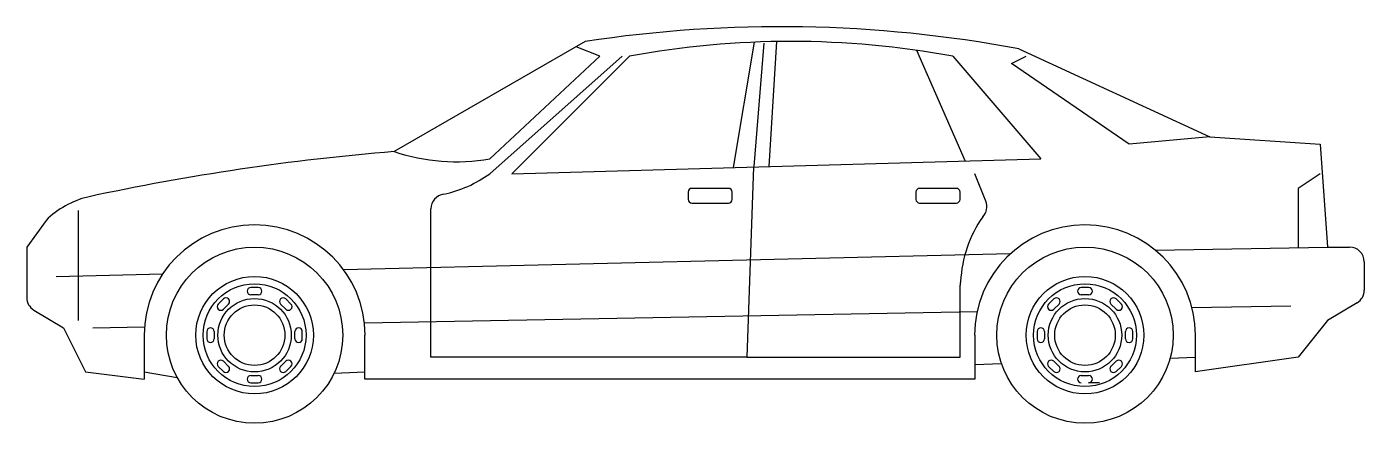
# Model space of a CAD drawing. Extents: x -4.21 to 0.41, y 0 to 1.37.
import ezdxf

# ---------------------------------------------------------------- set-up
doc = ezdxf.new("R2010")
doc.units = 0
doc.header["$MEASUREMENT"] = 0
doc.layers.add('01', color=1, linetype='CONTINUOUS')
doc.layers.add('02', color=2, linetype='CONTINUOUS')

msp = doc.modelspace()

# ---------------------------------------------------------------- linework, layer by layer
at = {"layer": '01'}
for p, q in [((-2.2278, 1.27), (-2.3098, 1.3028)), ((-1.6948, 1.3186), (-1.7671, 0.8849)), ((-1.6944, 0.889), (-1.66, 1.3147)), ((-1.6182, 1.3208), (-1.6436, 0.8883)), ((-2.6088, 0.8636), (-2.1516, 1.27)), ((-2.2278, 1.27), (-2.6088, 0.9144)), ((-2.5326, 0.8636), (-2.1262, 1.27)), ((-1.1334, 1.2904), (-0.9657, 0.9071)), ((-1.0086, 1.27), (-0.7038, 0.9144)), ((-0.8054, 1.2446), (-0.7546, 1.27)), ((-0.399, 0.9652), (-0.8054, 1.2446)), ((-0.1196, 0.9906), (-0.399, 0.9652)), ((-2.5326, 0.8636), (-0.7038, 0.9144)), ((-1.6971, 0.8868), (-1.7198, 0.2286)), ((-0.8943, 0.7683), (-0.9324, 0.8636)), ((0.2614, 0.8636), (0.1852, 0.8128)), ((-1.923, 0.8001), (-1.923, 0.7747)), ((-1.7833, 0.8128), (-1.9103, 0.8128)), ((-1.7706, 0.7747), (-1.7706, 0.8001)), ((-1.1356, 0.8001), (-1.1356, 0.7747)), ((-0.9959, 0.8128), (-1.1229, 0.8128)), ((-0.9832, 0.7747), (-0.9832, 0.8001)), ((0.1852, 0.8128), (0.1852, 0.6096)), ((-2.812, 0.2286), (-2.812, 0.7419)), ((-1.9103, 0.762), (-1.7833, 0.762)), ((-1.1229, 0.762), (-0.9959, 0.762)), ((-4.0312, 0.7366), (-4.0312, 0.3556)), ((-0.308, 0.599), (0.2868, 0.6096)), ((-3.1145, 0.5318), (-0.8086, 0.587)), ((-4.1074, 0.508), (-3.7392, 0.5168)), ((-3.4089, 0.4699), (-3.4343, 0.4699)), ((-0.9832, 0.2286), (-0.9832, 0.4777)), ((-0.5387, 0.4699), (-0.5641, 0.4699)), ((-3.5294, 0.4305), (-3.5473, 0.4126)), ((-3.4089, 0.4445), (-3.4343, 0.4445)), ((-3.2959, 0.4126), (-3.3138, 0.4305)), ((-0.6592, 0.4305), (-0.6771, 0.4126)), ((-0.5387, 0.4445), (-0.5641, 0.4445)), ((-0.4257, 0.4126), (-0.4436, 0.4305)), ((-3.5114, 0.4126), (-3.5294, 0.3946)), ((-3.3138, 0.3946), (-3.3318, 0.4126)), ((-3.0421, 0.3475), (-0.9244, 0.3864)), ((-0.6412, 0.4126), (-0.6592, 0.3946)), ((-0.4436, 0.3946), (-0.4616, 0.4126)), ((-0.1816, 0.4001), (0.1598, 0.4064)), ((-3.9804, 0.3302), (-3.8024, 0.3335)), ((-3.5867, 0.3175), (-3.5867, 0.2921)), ((-3.5613, 0.3175), (-3.5613, 0.2921)), ((-3.2819, 0.2921), (-3.2819, 0.3175)), ((-3.2565, 0.2921), (-3.2565, 0.3175)), ((-0.7165, 0.3175), (-0.7165, 0.2921)), ((-0.6911, 0.3175), (-0.6911, 0.2921)), ((-0.4117, 0.2921), (-0.4117, 0.3175)), ((-0.3863, 0.2921), (-0.3863, 0.3175)), ((-3.5473, 0.197), (-3.5294, 0.1791)), ((-3.5294, 0.215), (-3.5114, 0.197)), ((-3.3318, 0.197), (-3.3138, 0.215)), ((-3.3138, 0.1791), (-3.2959, 0.197)), ((-1.7198, 0.2286), (-2.812, 0.2286)), ((-1.7198, 0.2286), (-0.9832, 0.2286)), ((-0.9324, 0.2032), (-0.8398, 0.2063)), ((-0.6771, 0.197), (-0.6592, 0.1791)), ((-0.6592, 0.215), (-0.6412, 0.197)), ((-0.4616, 0.197), (-0.4436, 0.215)), ((-0.4436, 0.1791), (-0.4257, 0.197)), ((-0.257, 0.2257), (-0.1704, 0.2286)), ((-3.8026, 0.1778), (-3.6892, 0.1589)), ((-3.4343, 0.1651), (-3.4089, 0.1651)), ((-3.4343, 0.1397), (-3.4089, 0.1397)), ((-3.1466, 0.1734), (-3.0406, 0.1778)), ((-0.5641, 0.1651), (-0.5387, 0.1651)), ((-0.5016, 0.1397), (-0.5387, 0.1397))]:
    msp.add_line(p, q, dxfattribs=at)
for centre, radius in [((-3.4216, 0.3048), 0.2032), ((-3.4216, 0.3048), 0.1778), ((-0.5514, 0.3048), 0.2032), ((-0.5514, 0.3048), 0.1778), ((-3.4216, 0.3048), 0.127), ((-0.5514, 0.3048), 0.127), ((-3.4216, 0.3048), 0.1047), ((-0.5514, 0.3048), 0.1047)]:
    msp.add_circle(centre, radius, dxfattribs=at)
for centre, radius, start, end in [((-1.5674, -1.7526), 3.0738, 79.5258, 100.4742), ((-2.7231, 1.5875), 0.6827, 251.5651, 279.6375), ((-2.8571, 1.2045), 0.4218, 282.2142, 306.0698), ((-2.7612, 0.7419), 0.0508, 97.5874, 180), ((-1.9103, 0.8001), 0.0127, 90, 180), ((-1.7833, 0.8001), 0.0127, 0, 90), ((-1.1229, 0.8001), 0.0127, 90, 180), ((-0.9959, 0.8001), 0.0127, 0, 90), ((-1.9103, 0.7747), 0.0127, 180, 270), ((-1.7833, 0.7747), 0.0127, 270, 0), ((-1.1229, 0.7747), 0.0127, 180, 270), ((-0.9959, 0.7747), 0.0127, 270, 0), ((-0.9414, 0.7494), 0.0508, 315.7989, 21.8014), ((-0.5485, 0.4673), 0.4336, 145.3143, 176.8508), ((-3.4343, 0.4572), 0.0127, 90, 270), ((-3.4089, 0.4572), 0.0127, 270, 90), ((-0.9324, 0.4777), 0.0508, 164.7827, 180), ((-0.5641, 0.4572), 0.0127, 90, 270), ((-0.5387, 0.4572), 0.0127, 270, 90), ((-3.5204, 0.4215), 0.0127, 315, 135), ((-3.3228, 0.4215), 0.0127, 45, 225), ((-0.6502, 0.4215), 0.0127, 315, 135), ((-0.4526, 0.4215), 0.0127, 45, 225), ((-3.5383, 0.4036), 0.0127, 135, 315), ((-3.3049, 0.4036), 0.0127, 225, 45), ((-0.6681, 0.4036), 0.0127, 135, 315), ((-0.4347, 0.4036), 0.0127, 225, 45), ((-3.574, 0.3175), 0.0127, 0, 180), ((-3.2692, 0.3175), 0.0127, 0, 180), ((-0.7038, 0.3175), 0.0127, 0, 180), ((-0.399, 0.3175), 0.0127, 0, 180), ((-3.574, 0.2921), 0.0127, 180, 0), ((-3.2692, 0.2921), 0.0127, 180, 0), ((-0.7038, 0.2921), 0.0127, 180, 0), ((-0.399, 0.2921), 0.0127, 180, 0), ((-3.5383, 0.206), 0.0127, 45, 225), ((-3.5204, 0.1881), 0.0127, 225, 45), ((-3.3228, 0.1881), 0.0127, 135, 315), ((-3.3049, 0.206), 0.0127, 315, 135), ((-0.6681, 0.206), 0.0127, 45, 225), ((-0.6502, 0.1881), 0.0127, 225, 45), ((-0.4526, 0.1881), 0.0127, 135, 315), ((-0.4347, 0.206), 0.0127, 315, 135), ((-3.4343, 0.1524), 0.0127, 90, 270), ((-3.4089, 0.1524), 0.0127, 270, 90), ((-0.5641, 0.1524), 0.0127, 90, 270), ((-0.5387, 0.1524), 0.0127, 270, 90)]:
    msp.add_arc(centre, radius, start, end, dxfattribs=at)
at = {"layer": '02'}
for p, q in [((-2.2786, 1.3208), (-2.939, 0.9398)), ((-0.78, 1.2954), (-0.1196, 0.9906)), ((-0.1196, 0.9906), (0.2614, 0.9652)), ((0.2614, 0.9652), (0.2868, 0.6096)), ((-4.142, 0.702), (-4.209, 0.6096)), ((-4.209, 0.6096), (-4.209, 0.4352)), ((0.2868, 0.6096), (0.363, 0.6096)), ((0.4138, 0.5588), (0.4138, 0.4606)), ((0.3891, 0.417), (0.2868, 0.3556)), ((-4.1843, 0.3916), (-4.082, 0.3302)), ((-4.082, 0.3302), (-4.0058, 0.1778)), ((0.2868, 0.3556), (0.1852, 0.2286)), ((-3.8026, 0.3048), (-3.8026, 0.1524)), ((-3.0406, 0.1524), (-3.0406, 0.3048)), ((-0.9324, 0.3048), (-0.9324, 0.1524)), ((-0.1704, 0.3048), (-0.1704, 0.1778)), ((0.1852, 0.2286), (-0.1704, 0.1778)), ((-4.0058, 0.1778), (-3.8026, 0.1524)), ((-0.9324, 0.1524), (-3.0406, 0.1524))]:
    msp.add_line(p, q, dxfattribs=at)
for centre in [(-3.4216, 0.3048), (-0.5514, 0.3048)]:
    msp.add_circle(centre, 0.3048, dxfattribs=at)
for centre, radius, start, end in [((-1.6039, -3.0927), 4.4648, 79.3662, 98.6917), ((-2.2896, -7.0884), 8.0545, 94.62478, 102.24612), ((-3.9265, 0.4865), 0.3048, 103.5716, 135), ((-3.4216, 0.3048), 0.3818, 0, 180), ((-0.5514, 0.3048), 0.3818, 0, 180), ((0.363, 0.5588), 0.0508, 0, 90), ((-4.1582, 0.4352), 0.0508, 180, 239.0362), ((0.363, 0.4606), 0.0508, 300.9638, 0)]:
    msp.add_arc(centre, radius, start, end, dxfattribs=at)

doc.saveas('drawing.dxf')
